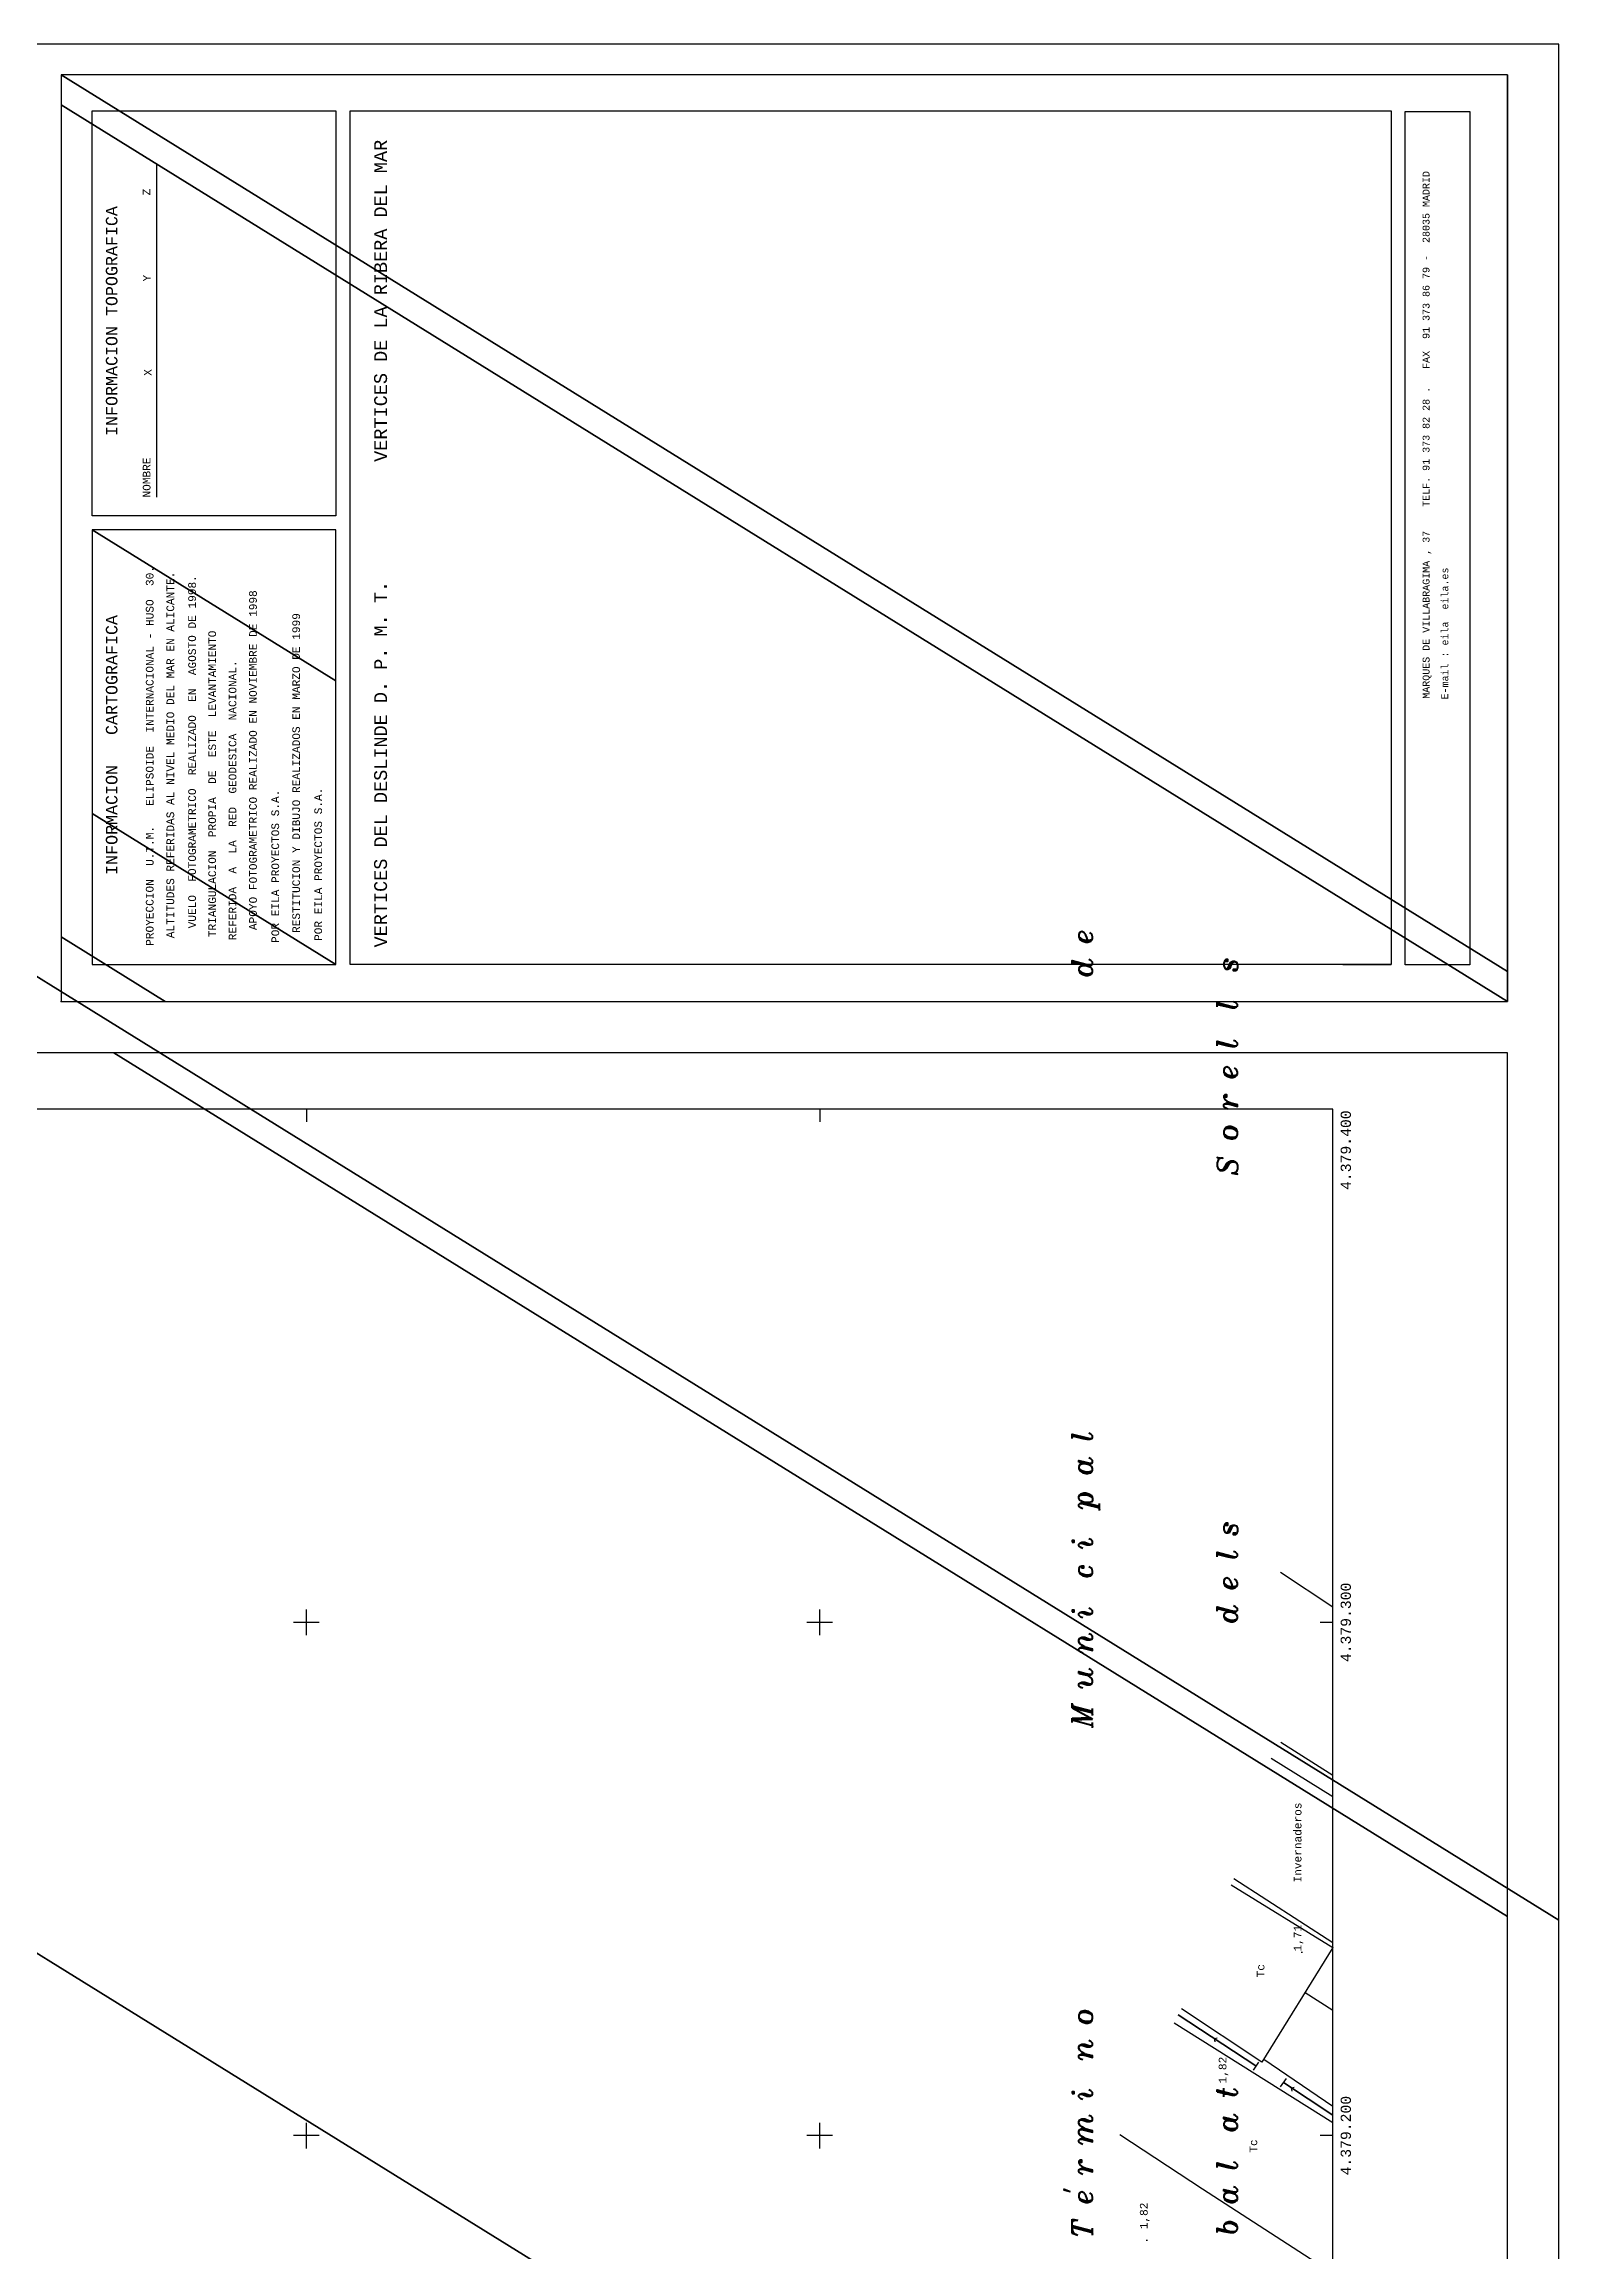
# Model space of a CAD drawing. Extents: x 730354 to 731930, y 4378581 to 4379608.
# Drawn here: x 730648.9 to 730944, y 4379177.4 to 4379607.5 of the extents above; entities that cross this region are included whole.
import ezdxf
from ezdxf.enums import TextEntityAlignment as Align

# ---------------------------------------------------------------- set-up
doc = ezdxf.new("R2010")
doc.units = 0
doc.header["$MEASUREMENT"] = 0
doc.layers.get('0').update_dxf_attribs({"linetype": 'CONTINUOUS'})
for name, color, linetype in [('1', 7, 'CONTINUOUS'), ('2', 7, 'CONTINUOUS'), ('27', 7, 'CONTINUOUS'), ('36', 7, 'CONTINUOUS'), ('48', 7, 'CONTINUOUS'), ('50', 7, 'CONTINUOUS'), ('51', 7, 'CONTINUOUS'), ('56', 7, 'CONTINUOUS'), ('62', 7, 'CONTINUOUS'), ('PATTERN_CLASS', 7, 'CONTINUOUS')]:
    doc.layers.add(name, color=color, linetype=linetype)
doc.styles.add('ITALICT', font='ITALICT', dxfattribs={"height": 0.2})
doc.styles.add('MONOTXT', font='MONOTXT', dxfattribs={"height": 0.2})

# ---------------------------------------------------------------- blocks, each defined once
blk = doc.blocks.new('CRUZ')
at = {"layer": '62', "color": 7, "linetype": 'CONTINUOUS'}
for p, q in [((-2.5, 0), (2.5, 0)), ((0, -2.5), (0, 2.5))]:
    blk.add_line(p, q, dxfattribs=at)
blk = doc.blocks.new('SEMI')
at = {"layer": '62', "color": 7, "linetype": 'CONTINUOUS'}
blk.add_line((0, 0), (0, 2.5), dxfattribs=at)
blk = doc.blocks.new('MARVA')
at = {"layer": '62', "color": 7, "linetype": 'CONTINUOUS'}
for p, q in [((4999.95, 7999.93), (0, 7999.93)), ((4999.95, 0), (4999.95, 7999.93))]:
    blk.add_line(p, q, dxfattribs=at)
at = {"layer": '62', "color": 7, "linetype": 'CONTINUOUS', "xscale": 9.99990686758433, "yscale": 9.99990686758433}
for name, p, rotation in [('SEMI', (2999.97, 7999.93), 180), ('SEMI', (3999.96, 7999.93), 180), ('CRUZ', (2999.97, 6999.93), 90), ('CRUZ', (3999.96, 6999.93), 90), ('SEMI', (4999.95, 6999.93), 90), ('CRUZ', (2999.97, 5999.94), 90), ('CRUZ', (3999.96, 5999.94), 90), ('SEMI', (4999.95, 5999.94), 90)]:
    blk.add_blockref(name, p, dxfattribs=dict(at, rotation=rotation))
at = {"layer": '62', "color": 7, "linetype": 'CONTINUOUS', "style": 'MONOTXT'}
blk.add_attdef('TAG50', (0, 0), '', height=20, rotation=180, dxfattribs=at)
blk = doc.blocks.new('MARVAL')
at = {"layer": '62', "color": 7, "linetype": 'CONTINUOUS'}
ref = blk.add_blockref('MARVA', (0, 0), dxfattribs=dict(at, xscale=0.1000009313241567, yscale=0.1000009313241567))
ref.add_attrib('TAG120', '4.379.200', dxfattribs={"color": 7, "linetype": 'CONTINUOUS', "height": 1.99, "rotation": 90, "style": 'MONOTXT'}).set_placement((501.5, 600), align=Align.TOP_CENTER)
ref.add_attrib('TAG130', '4.379.300', dxfattribs={"color": 7, "linetype": 'CONTINUOUS', "height": 1.99, "rotation": 90, "style": 'MONOTXT'}).set_placement((501.5, 700), align=Align.TOP_CENTER)
ref.add_attrib('TAG140', '4.379.400', dxfattribs={"color": 7, "linetype": 'CONTINUOUS', "height": 1.99, "rotation": 90, "style": 'MONOTXT'}).set_placement((501.5, 799.76), align=Align.TOP_RIGHT)

msp = doc.modelspace()

# ---------------------------------------------------------------- linework, layer by layer
at = {"color": 7, "linetype": 'CONTINUOUS'}
for p, q in [((730934, 4379601.5), (730934, 4379421)), ((730670.85, 4379519.22), (730670.85, 4379584.24)), ((730901.9, 4379428.19), (730911.32, 4379428.19)), ((730654.41, 4379421), (730662.5, 4379421))]:
    msp.add_line(p, q, dxfattribs=at)
for points in [[(730658.3, 4379515.62), (730658.3, 4379594.5), (730705.77, 4379594.5), (730705.77, 4379515.62)], [(730911.32, 4379428.19), (730708.53, 4379428.19), (730708.53, 4379594.5), (730911.32, 4379594.5)], [(730914.08, 4379428.12), (730914.08, 4379594.41), (730926.66, 4379594.41), (730926.66, 4379428.12)]]:
    msp.add_lwpolyline(points, close=True, dxfattribs=at)
msp.add_point((730652.26, 4379421), dxfattribs=at)
at = {"layer": '1', "color": 7, "linetype": 'CONTINUOUS'}
for p, q in [((730900, 4379270.14), (730889.87, 4379276.63)), ((730887.97, 4379273.56), (730900, 4379266.11)), ((730900, 4379237.59), (730880.68, 4379250.06))]:
    msp.add_line(p, q, dxfattribs=at)
at = {"layer": '2', "color": 1, "linetype": 'CONTINUOUS'}
for p, q in [((730884.51, 4379212.79), (730885.58, 4379214.29)), ((730890.91, 4379211.15), (730889.7, 4379209.53))]:
    msp.add_line(p, q, dxfattribs=at)
at = {"layer": '27', "color": 5, "linetype": 'CONTINUOUS'}
for p, q in [((730884.99, 4379213.61), (730869.85, 4379223.53)), ((730876.83, 4379218.95), (730877.44, 4379219.08)), ((730876.83, 4379218.95), (730876.98, 4379218.27)), ((730900, 4379203.99), (730890.34, 4379210.33)), ((730891.85, 4379209.34), (730892.45, 4379209.46)), ((730891.85, 4379209.34), (730891.99, 4379208.65))]:
    msp.add_line(p, q, dxfattribs=at)
at = {"layer": '51', "color": 3, "linetype": 'CONTINUOUS'}
for p, q in [((730900, 4379303), (730889.77, 4379309.71)), ((730899.95, 4379236.64), (730900, 4379236.61)), ((730894.57, 4379227.92), (730900, 4379224.44)), ((730869.04, 4379221.95), (730900, 4379202.54)), ((730900, 4379205.67), (730886.5, 4379214.83))]:
    msp.add_line(p, q, dxfattribs=at)
for points in [[(730880.15, 4379248.87), (730899.95, 4379236.64), (730886.17, 4379214.29), (730870.51, 4379224.69)], [(730900, 4379173.12), (730874.55, 4379189.58), (730858.47, 4379200.18)]]:
    msp.add_lwpolyline(points, dxfattribs=at)
at = {"layer": 'PATTERN_CLASS', "color": 5, "linetype": 'CONTINUOUS'}
for p, q in [((730869.85, 4379223.53), (730884.99, 4379213.61)), ((730890.34, 4379210.33), (730900, 4379203.99))]:
    msp.add_line(p, q, dxfattribs=at)

# ---------------------------------------------------------------- block references
at = {"layer": '62', "color": 7, "linetype": 'CONTINUOUS'}
msp.add_blockref('MARVAL', (730400, 4378600), dxfattribs=at)

# ---------------------------------------------------------------- texts
at = {"color": 7, "linetype": 'CONTINUOUS', "style": 'MONOTXT'}
for s, height, p in [('VERTICES DE LA RIBERA DEL MAR', 2.5, (730714.46, 4379557.49)), (' PROYECCION  U.T.M.   ELIPSOIDE  INTERNACIONAL - HUSO  30.', 1.5, (730669.48, 4379468.17)), ('ALTITUDES REFERIDAS AL NIVEL MEDIO DEL MAR EN ALICANTE.', 1.5, (730673.5, 4379469.01)), ('VUELO  FOTOGRAMETRICO  REALIZADO  EN  AGOSTO DE 1998.', 1.5, (730677.74, 4379469.63)), ('VERTICES DEL DESLINDE D. P. M. T.', 2.5, (730714.46, 4379467.21)), (' APOYO FOTOGRAMETRICO REALIZADO EN NOVIEMBRE DE 1998', 1.5, (730689.6, 4379467.34)), ('RESTITUCION Y DIBUJO REALIZADOS EN MARZO DE 1999', 1.5, (730698.01, 4379465.49)), ('TRIANGULACION  PROPIA  DE  ESTE  LEVANTAMIENTO', 1.5, (730681.65, 4379463.38)), ('REFERIDA  A  LA  RED  GEODESICA  NACIONAL.', 1.5, (730685.61, 4379460.18)), ('  POR EILA PROYECTOS S.A.', 1.5, (730693.94, 4379446.02)), ('POR EILA PROYECTOS S.A.', 1.5, (730702.31, 4379447.71))]:
    msp.add_text(s, height=height, rotation=90, dxfattribs=at).set_placement(p, align=Align.MIDDLE)
for s, height, p in [('MARQUES DE VILLABRAGIMA , 37    TELF. 91 373 82 28 .   FAX  91 373 86 79 -  28035 MADRID', 1.35, (730918.81, 4379479.96)), ('INFORMACION TOPOGRAFICA', 2.25, (730663.19, 4379531.16)), ('Z', 1.5, (730669.6, 4379578.03)), ('Y', 1.5, (730669.66, 4379561.26)), ('X', 1.5, (730669.87, 4379542.88)), ('NOMBRE', 1.5, (730669.63, 4379519.17)), ('E-mail : eila  eila.es', 1.35, (730922.46, 4379479.82)), ('INFORMACION   CARTOGRAFICA', 2.25, (730663.19, 4379445.64))]:
    msp.add_text(s, height=height, rotation=90, dxfattribs=at).set_placement(p)
at = {"layer": '36', "color": 7, "linetype": 'CONTINUOUS', "style": 'MONOTXT'}
for p in [(730886.64, 4379230.84), (730885.24, 4379196.69)]:
    msp.add_text('Tc', height=1.5, rotation=90, dxfattribs=at).set_placement(p)
at = {"layer": '48', "color": 7, "linetype": 'CONTINUOUS', "style": 'MONOTXT'}
for s, p in [(' 1,71', (730893.85, 4379234.56)), ('.', (730894.1, 4379235.05)), (' 1,82', (730879.24, 4379208.88)), ('.', (730879.24, 4379207.38)), (' 1,82', (730863.89, 4379180.46)), ('.', (730863.89, 4379178.96))]:
    msp.add_text(s, height=1.5, rotation=90, dxfattribs=at).set_placement(p)
at = {"layer": '50', "color": 7, "linetype": 'CONTINUOUS'}
for s, height, style, p in [('T e r m i  n o                 M u n i  c i  p a l                            d e', 4, 'ITALICT', (730853.18, 4379179.94)), ('A l  b a l  a t                             d e l s                      S o r e l  l  s', 4, 'ITALICT', (730881.41, 4379166.74)), ('Invernaderos', 1.5, 'MONOTXT', (730893.86, 4379249.33))]:
    msp.add_text(s, height=height, rotation=90, dxfattribs=dict(at, style=style)).set_placement(p)
at = {"layer": '56', "color": 7, "linetype": 'CONTINUOUS', "style": 'ITALICT'}
msp.add_text("'", height=4, rotation=90, dxfattribs=at).set_placement((730851.49, 4379188.26))

# ---------------------------------------------------------------- meshes
at = {"color": 7, "linetype": 'CONTINUOUS'}
mesh = msp.add_polyface(dxfattribs=at)
corners = [(730354.5, 4378581), (730354.5, 4378581), (730354.5, 4378771.96), (730662.5, 4378581), (730354.5, 4378946.49), (730944, 4378581), (730354.5, 4379607.5), (730944, 4379242.01), (730944, 4379607.5)]
mesh.append_faces([[corners[k] for k in face] for face in [(0, 1, 3, 2), (2, 3, 5, 4), (4, 5, 7, 6), (6, 7, 8, 8)]], dxfattribs={"vtx0": -1, "vtx2": -1, "color": 7})
mesh = msp.add_polyface(dxfattribs=at)
corners = [(730652.26, 4379421), (730672.5, 4379421), (730652.26, 4379433.55), (730934, 4379421), (730652.26, 4379595.68), (730934, 4379421), (730652.26, 4379601.5), (730934, 4379426.82), (730934, 4379601.5)]
mesh.append_faces([[corners[k] for k in face] for face in [(0, 0, 1, 2), (2, 1, 3, 4), (4, 5, 7, 6), (6, 7, 8, 8)]], dxfattribs={"vtx0": -1, "vtx2": -1, "color": 7})
mesh = msp.add_polyface(dxfattribs=at)
corners = [(730658.3, 4379428.19), (730658.3, 4379428.19), (730658.3, 4379457.62), (730705.77, 4379428.19), (730658.3, 4379512.86), (730705.77, 4379483.43), (730705.77, 4379512.86)]
mesh.append_faces([[corners[k] for k in face] for face in [(0, 1, 3, 2), (2, 3, 5, 4), (4, 5, 6, 6)]], dxfattribs={"vtx0": -1, "vtx2": -1, "color": 7})
mesh = msp.add_polyface(dxfattribs=at)
corners = [(730364.5, 4378591), (730364.5, 4378591), (730364.5, 4378775.76), (730662.5, 4378591), (730364.5, 4378944.09), (730934, 4378591), (730364.5, 4379411), (730934, 4379057.91), (730662.5, 4379411), (730934, 4379242.67), (730934, 4379411)]
mesh.append_faces([[corners[k] for k in face] for face in [(0, 1, 3, 2), (2, 3, 5, 4), (4, 5, 7, 6), (6, 7, 9, 8), (8, 9, 10, 10)]], dxfattribs={"vtx0": -1, "vtx2": -1, "color": 7})

doc.saveas('drawing.dxf')
